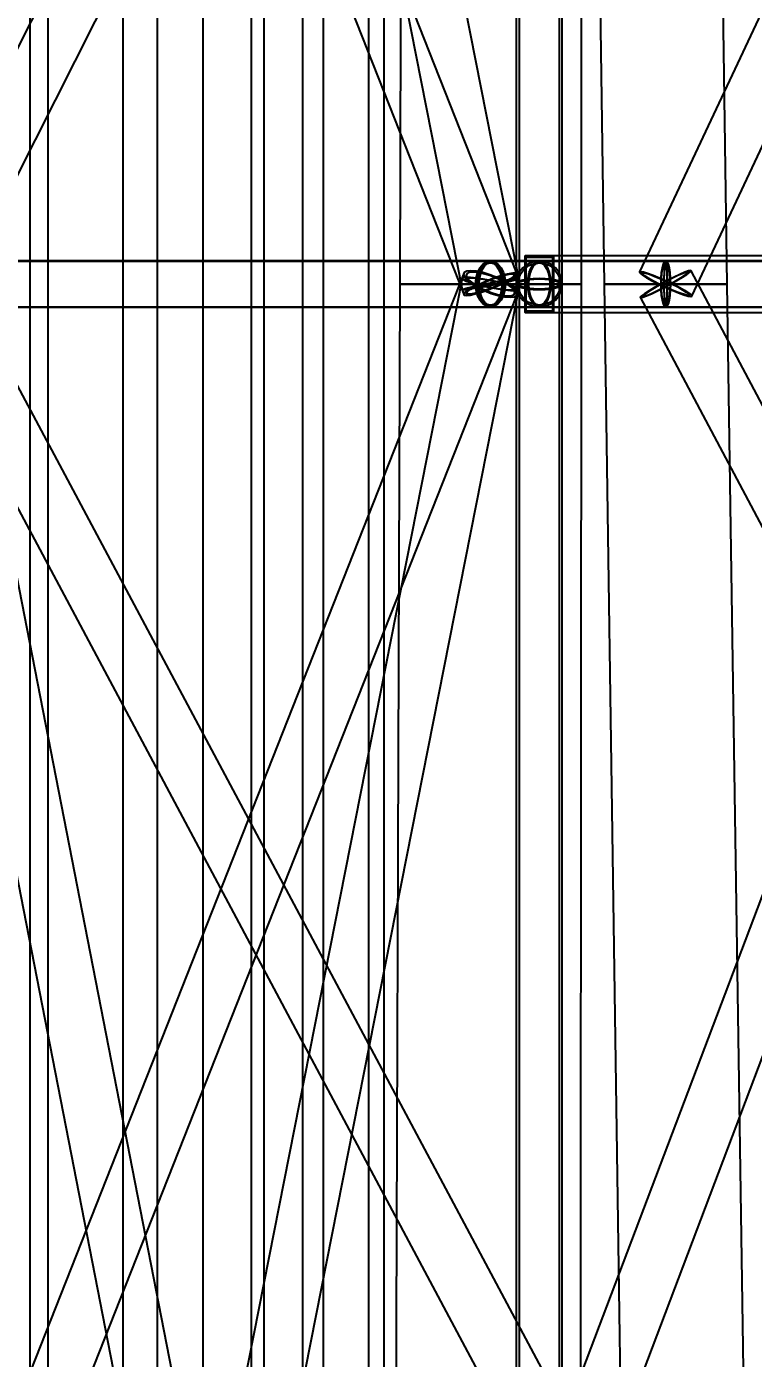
# Model space of a CAD drawing. Header units: millimetres. Extents: x -123812 to 252100, y -3000 to 639000.
# Drawn here: x 849 to 7257, y 115526 to 127270 of the extents above; entities that cross this region are included whole.
import ezdxf

# ---------------------------------------------------------------- set-up
doc = ezdxf.new("R2010")
doc.units = ezdxf.units.MM
for name, color, linetype, lineweight in [('D-STR-CORE', 7, 'Continuous', 25), ('D-STR-DIM', 7, 'Continuous', 13), ('D-STR-STRC', 7, 'Continuous', 25)]:
    doc.layers.add(name, color=color, linetype=linetype, lineweight=lineweight)
doc.styles.add('OpenSansCondensed-Light', font='OpenSansCondensed-Light.ttf')
doc.styles.add('TOWER_UNICODE', font='Arial Unicode.ttf')
doc.dimstyles.new('EZDXF', dxfattribs={"dimtxt": 0.25, "dimasz": 0.175, "dimexe": 0.375, "dimexo": 0.125, "dimgap": 0.1, "dimtad": 1, "dimlfac": 100, "dimzin": 12, "dimdsep": 46, "dimtxsty": 'OpenSansCondensed-Light', "dimblk": 'ARCHTICK', "dimcen": 2.5, "dimazin": 3, "dimtfac": 0.5, "dimtmove": 2, "dimatfit": 3})

# ---------------------------------------------------------------- blocks, each defined once
blk = doc.blocks.new('_ARCHTICK')
at = {"color": 0, "linetype": 'BYBLOCK', "const_width": 0.15}
blk.add_lwpolyline([(-0.5, -0.5), (0.5, 0.5)], dxfattribs=at)

msp = doc.modelspace()

# ---------------------------------------------------------------- linework, layer by layer
at = {"layer": 'D-STR-CORE'}
for points in [[(0, 100000), (0, 375000), (1035.3, 375000), (1035.3, 100000)], [(0, 100000), (0, 375000), (1035.3, 375000), (1035.3, 100000)], [(880, 100000), (880, 375000), (2000, 375000), (2000, 100000)], [(880, 100000), (880, 375000), (2000, 375000), (2000, 100000)], [(1700, 100000), (1700, 375000), (2828.4, 375000), (2828.4, 100000)], [(1700, 100000), (1700, 375000), (2828.4, 375000), (2828.4, 100000)], [(2404.2, 100000), (2404.2, 375000), (3464.1, 375000), (3464.1, 100000)], [(2404.2, 100000), (2404.2, 375000), (3464.1, 375000), (3464.1, 100000)], [(2944.5, 100000), (2944.5, 375000), (3863.7, 375000), (3863.7, 100000)], [(2944.5, 100000), (2944.5, 375000), (3863.7, 375000), (3863.7, 100000)], [(3284.1, 100000), (3284.1, 375000), (4000, 375000), (4000, 100000)], [(3284.1, 100000), (3284.1, 375000), (4000, 375000), (4000, 100000)]]:
    msp.add_lwpolyline(points, close=True, dxfattribs=at)
at = {"layer": 'D-STR-STRC'}
for points in [[(-249.2, 149950.9), (4690.4, 124950.9), (4698.9, 124949.5), (4723.8, 124951.5), (4763.4, 124956.9), (4815, 124965.2), (4875.1, 124975.8), (4939.6, 124988.2), (5004.1, 125001.3), (5064.2, 125014.3), (5115.8, 125026.4), (5155.4, 125036.6), (5180.3, 125044.4), (5188.8, 125049.1), (249.2, 150049.1)], [(5166.2, 150000), (5166.2, 125000), (5173.1, 124987.3), (5193.4, 124975.5), (5225.7, 124965.4), (5267.8, 124957.6), (5316.8, 124952.8), (5369.4, 124951.1), (5421.9, 124952.8), (5471, 124957.6), (5513, 124965.4), (5545.3, 124975.5), (5565.6, 124987.3), (5572.6, 125000), (5572.6, 150000)], [(-233, 137403), (4706.6, 124903), (4725.3, 124899.6), (4758.6, 124903), (4804.2, 124913.1), (4859.1, 124929), (4919.4, 124949.8), (4981.2, 124974), (5040, 125000), (5092.1, 125026), (5133.7, 125050.2), (5162.1, 125071), (5175.4, 125086.9), (5172.6, 125097), (233, 137597)], [(6078, 137614.7), (-225.7, 125114.7), (-223.9, 125110.8), (-206.8, 125099.4), (-175.6, 125081.1), (-132.4, 125057.4), (-80.2, 125029.7), (-22.6, 125000), (36.6, 124970.3), (93.3, 124942.6), (143.7, 124918.9), (184.2, 124900.6), (212.2, 124889.2), (225.7, 124885.3), (6529.4, 137385.3)], [(12131.4, 137607.1), (6254.3, 125107.1), (6261.2, 125096.1), (6283.3, 125078.4), (6319.1, 125055.5), (6366.2, 125028.7), (6421.3, 125000), (6480.8, 124971.3), (6540.5, 124944.5), (6596.3, 124921.6), (6644.6, 124903.9), (6681.9, 124892.9), (6705.8, 124889.1), (6714.6, 124892.9), (12591.7, 137392.9)], [(0, 124796.8), (6484.5, 124796.8), (6488.1, 124803.7), (6491.4, 124824), (6494.3, 124856.3), (6496.6, 124898.4), (6497.9, 124947.4), (6498.4, 125000), (6497.9, 125052.6), (6496.6, 125101.6), (6494.3, 125143.7), (6491.4, 125176), (6488.1, 125196.3), (6484.5, 125203.2), (0, 125203.2)], [(0, 124796.8), (4939.6, 124796.8), (4967.7, 124803.7), (4993.9, 124824), (5016.4, 124856.3), (5033.6, 124898.4), (5044.5, 124947.4), (5048.2, 125000), (5044.5, 125052.6), (5033.6, 125101.6), (5016.4, 125143.7), (4993.9, 125176), (4967.7, 125196.3), (4939.6, 125203.2), (0, 125203.2)], [(0, 124796.8), (5369.4, 124796.8), (5395.7, 124803.7), (5420.2, 124824), (5441.2, 124856.3), (5457.3, 124898.4), (5467.5, 124947.4), (5471, 125000), (5467.5, 125052.6), (5457.3, 125101.6), (5441.2, 125143.7), (5420.2, 125176), (5395.7, 125196.3), (5369.4, 125203.2), (0, 125203.2)], [(0, 124796.8), (5369.4, 124796.8), (5395.7, 124803.7), (5420.2, 124824), (5441.2, 124856.3), (5457.3, 124898.4), (5467.5, 124947.4), (5471, 125000), (5467.5, 125052.6), (5457.3, 125101.6), (5441.2, 125143.7), (5420.2, 125176), (5395.7, 125196.3), (5369.4, 125203.2), (0, 125203.2)], [(9647.8, 125203.2), (4939.6, 125203.2), (4905.6, 125196.3), (4873.9, 125176), (4846.7, 125143.7), (4825.9, 125101.6), (4812.7, 125052.6), (4808.3, 125000), (4812.7, 124947.4), (4825.9, 124898.4), (4846.7, 124856.3), (4873.9, 124824), (4905.6, 124803.7), (4939.6, 124796.8), (9647.8, 124796.8)], [(12737.6, 125203.2), (6484.5, 125203.2), (6473.7, 125196.3), (6463.6, 125176), (6455, 125143.7), (6448.4, 125101.6), (6444.2, 125052.6), (6442.8, 125000), (6444.2, 124947.4), (6448.4, 124898.4), (6455, 124856.3), (6463.6, 124824), (6473.7, 124803.7), (6484.5, 124796.8), (12737.6, 124796.8)], [(231.3, 112399.1), (5170.9, 124899.1), (5177.3, 124917.6), (5167.5, 124941.7), (5142.2, 124969.8), (5103, 125000), (5052.7, 125030.2), (4994.8, 125058.3), (4933, 125082.4), (4871.7, 125100.9), (4815, 125112.6), (4766.8, 125116.5), (4730.4, 125112.6), (4708.2, 125100.9), (-231.3, 112600.9)], [(6892.7, 112619.7), (223.7, 125119.7), (212.6, 125115.6), (187, 125103.7), (148.6, 125084.6), (100.1, 125059.8), (44.8, 125031), (-13.5, 125000), (-71, 124969), (-123.6, 124940.2), (-167.8, 124915.4), (-200.5, 124896.3), (-219.6, 124884.4), (-223.7, 124880.3), (6445.3, 112380.3)], [(5153, 112415.6), (9886.8, 124915.6), (9882.2, 124940.3), (9861.6, 124969.1), (9826.4, 125000), (9779.1, 125030.9), (9722.8, 125059.7), (9661.4, 125084.4), (9599.1, 125103.4), (9540.1, 125115.4), (9488.4, 125119.4), (9447.6, 125115.4), (9420.5, 125103.4), (9408.8, 125084.4), (4675, 112584.4)], [(13346.6, 112616.4), (6708.4, 125116.4), (6704.9, 125120.5), (6686.4, 125116.4), (6654.1, 125104.3), (6610.2, 125085.2), (6557.8, 125060.2), (6500.4, 125031.2), (6441.9, 125000), (6386.3, 124968.8), (6337.4, 124939.8), (6298.5, 124914.8), (6272.2, 124895.7), (6260.5, 124883.6), (12898.7, 112383.6)], [(249.3, 99951.5), (5188.8, 124951.5), (5180.3, 124961.3), (5155.4, 124973.8), (5115.8, 124988), (5064.2, 125003.1), (5004.1, 125017.9), (4939.6, 125031.6), (4875.1, 125043), (4814.9, 125051.6), (4763.3, 125056.6), (4723.7, 125057.8), (4698.8, 125055), (4690.3, 125048.5), (-249.3, 100048.5)], [(5128.1, 100048.4), (249.3, 125048.4), (240.8, 125051.3), (215.9, 125050.6), (176.3, 125046.5), (124.7, 125039.3), (64.5, 125029.3), (0, 125017.4), (-64.5, 125004.2), (-124.7, 124990.8), (-176.3, 124978), (-215.9, 124966.7), (-240.8, 124957.7), (-249.3, 124951.6), (4629.5, 99951.6)], [(5572.6, 100000), (5572.6, 125000), (5565.6, 125012.7), (5545.3, 125024.5), (5513, 125034.6), (5471, 125042.4), (5421.9, 125047.2), (5369.4, 125048.9), (5316.8, 125047.2), (5267.8, 125042.4), (5225.7, 125034.6), (5193.4, 125024.5), (5173.1, 125012.7), (5166.2, 125000), (5166.2, 100000)]]:
    msp.add_lwpolyline(points, dxfattribs=at)
for points in [[(5191.6, 125000), (5547.2, 125000), (5547.2, 150000), (5191.6, 150000)], [(5191.6, 125000), (5547.2, 125000), (5547.2, 150000), (5191.6, 150000)], [(4138.6, 125000), (5740.5, 125000), (5739.9, 137500), (4171.1, 137500)], [(5761.9, 137500), (5941.5, 125000), (7027.4, 125000), (6845.5, 137500)], [(-123.8, 124800), (8898.5, 124800), (8898.5, 125200), (-123.8, 125200)], [(-24, 124800), (11608.8, 124800), (11608.8, 125200), (-24, 125200)], [(5070.9, 125000), (5066.4, 124947.4), (5053.3, 124898.4), (5032.4, 124856.3), (5005.2, 124824), (4973.6, 124803.7), (4939.6, 124796.8), (4905.6, 124803.7), (4873.9, 124824), (4846.7, 124856.3), (4825.9, 124898.4), (4812.7, 124947.4), (4808.3, 125000), (4812.7, 125052.6), (4825.9, 125101.6), (4846.7, 125143.7), (4873.9, 125176), (4905.6, 125196.3), (4939.6, 125203.2), (4973.6, 125196.3), (5005.2, 125176), (5032.4, 125143.7), (5053.3, 125101.6), (5066.4, 125052.6)], [(5060.5, 125000), (5056.4, 124951.5), (5044.3, 124906.4), (5025.1, 124867.6), (5000.1, 124837.9), (4970.9, 124819.2), (4939.6, 124812.8), (4908.3, 124819.2), (4879.1, 124837.9), (4854, 124867.6), (4834.8, 124906.4), (4822.7, 124951.5), (4818.6, 125000), (4822.7, 125048.5), (4834.8, 125093.6), (4854, 125132.4), (4879.1, 125162.1), (4908.3, 125180.8), (4939.6, 125187.2), (4970.9, 125180.8), (5000.1, 125162.1), (5025.1, 125132.4), (5044.3, 125093.6), (5056.4, 125048.5)], [(5048.2, 125000), (5044.5, 124947.4), (5033.6, 124898.4), (5016.4, 124856.3), (4993.9, 124824), (4967.7, 124803.7), (4939.6, 124796.8), (4911.5, 124803.7), (4885.3, 124824), (4862.8, 124856.3), (4845.5, 124898.4), (4834.7, 124947.4), (4831, 125000), (4834.7, 125052.6), (4845.5, 125101.6), (4862.8, 125143.7), (4885.3, 125176), (4911.5, 125196.3), (4939.6, 125203.2), (4967.7, 125196.3), (4993.9, 125176), (5016.4, 125143.7), (5033.6, 125101.6), (5044.5, 125052.6)], [(5039.6, 125000), (5036.2, 124951.5), (5026.2, 124906.4), (5010.3, 124867.6), (4989.6, 124837.9), (4965.5, 124819.2), (4939.6, 124812.8), (4913.7, 124819.2), (4889.6, 124837.9), (4868.8, 124867.6), (4852.9, 124906.4), (4842.9, 124951.5), (4839.5, 125000), (4842.9, 125048.5), (4852.9, 125093.6), (4868.8, 125132.4), (4889.6, 125162.1), (4913.7, 125180.8), (4939.6, 125187.2), (4965.5, 125180.8), (4989.6, 125162.1), (5010.3, 125132.4), (5026.2, 125093.6), (5036.2, 125048.5)], [(5166.2, 125000), (5173.1, 124947.4), (5193.4, 124898.4), (5225.7, 124856.3), (5267.8, 124824), (5316.8, 124803.7), (5369.4, 124796.8), (5421.9, 124803.7), (5471, 124824), (5513, 124856.3), (5545.3, 124898.4), (5565.6, 124947.4), (5572.6, 125000), (5565.6, 125052.6), (5545.3, 125101.6), (5513, 125143.7), (5471, 125176), (5421.9, 125196.3), (5369.4, 125203.2), (5316.8, 125196.3), (5267.8, 125176), (5225.7, 125143.7), (5193.4, 125101.6), (5173.1, 125052.6)], [(5556.6, 125000), (5550.2, 124951.5), (5531.5, 124906.4), (5501.7, 124867.6), (5463, 124837.9), (5417.8, 124819.2), (5369.4, 124812.8), (5320.9, 124819.2), (5275.8, 124837.9), (5237, 124867.6), (5207.2, 124906.4), (5188.5, 124951.5), (5182.2, 125000), (5188.5, 125048.5), (5207.2, 125093.6), (5237, 125132.4), (5275.8, 125162.1), (5320.9, 125180.8), (5369.4, 125187.2), (5417.8, 125180.8), (5463, 125162.1), (5501.7, 125132.4), (5531.5, 125093.6), (5550.2, 125048.5)], [(5244.4, 124750), (22082.9, 124750), (22082.9, 125250), (5244.4, 125250)], [(5494.4, 125250), (5244.4, 125250), (5244.4, 124750), (5494.4, 124750)], [(5244.4, 124750), (15903.4, 124750), (15903.4, 125250), (5244.4, 125250)], [(5244.4, 125250), (5494.4, 125250), (5494.4, 124750), (5244.4, 124750)], [(5488.4, 125238), (5250.4, 125238), (5250.4, 124762), (5488.4, 124762)], [(5250.4, 125238), (5488.4, 125238), (5488.4, 124762), (5250.4, 124762)], [(5471, 125000), (5467.5, 124947.4), (5457.3, 124898.4), (5441.2, 124856.3), (5420.2, 124824), (5395.7, 124803.7), (5369.4, 124796.8), (5343.1, 124803.7), (5318.6, 124824), (5297.5, 124856.3), (5281.4, 124898.4), (5271.2, 124947.4), (5267.8, 125000), (5271.2, 125052.6), (5281.4, 125101.6), (5297.5, 125143.7), (5318.6, 125176), (5343.1, 125196.3), (5369.4, 125203.2), (5395.7, 125196.3), (5420.2, 125176), (5441.2, 125143.7), (5457.3, 125101.6), (5467.5, 125052.6)], [(5471, 125000), (5467.5, 124947.4), (5457.3, 124898.4), (5441.2, 124856.3), (5420.2, 124824), (5395.7, 124803.7), (5369.4, 124796.8), (5343.1, 124803.7), (5318.6, 124824), (5297.5, 124856.3), (5281.4, 124898.4), (5271.2, 124947.4), (5267.8, 125000), (5271.2, 125052.6), (5281.4, 125101.6), (5297.5, 125143.7), (5318.6, 125176), (5343.1, 125196.3), (5369.4, 125203.2), (5395.7, 125196.3), (5420.2, 125176), (5441.2, 125143.7), (5457.3, 125101.6), (5467.5, 125052.6)], [(5463, 125000), (5459.8, 124951.5), (5450.4, 124906.4), (5435.5, 124867.6), (5416.2, 124837.9), (5393.6, 124819.2), (5369.4, 124812.8), (5345.1, 124819.2), (5322.6, 124837.9), (5303.2, 124867.6), (5288.3, 124906.4), (5278.9, 124951.5), (5275.8, 125000), (5278.9, 125048.5), (5288.3, 125093.6), (5303.2, 125132.4), (5322.6, 125162.1), (5345.1, 125180.8), (5369.4, 125187.2), (5393.6, 125180.8), (5416.2, 125162.1), (5435.5, 125132.4), (5450.4, 125093.6), (5459.8, 125048.5)], [(5463, 125000), (5459.8, 124951.5), (5450.4, 124906.4), (5435.5, 124867.6), (5416.2, 124837.9), (5393.6, 124819.2), (5369.4, 124812.8), (5345.1, 124819.2), (5322.6, 124837.9), (5303.2, 124867.6), (5288.3, 124906.4), (5278.9, 124951.5), (5275.8, 125000), (5278.9, 125048.5), (5288.3, 125093.6), (5303.2, 125132.4), (5322.6, 125162.1), (5345.1, 125180.8), (5369.4, 125187.2), (5393.6, 125180.8), (5416.2, 125162.1), (5435.5, 125132.4), (5450.4, 125093.6), (5459.8, 125048.5)], [(6526.1, 125000), (6524.7, 124947.4), (6520.5, 124898.4), (6513.9, 124856.3), (6505.3, 124824), (6495.2, 124803.7), (6484.5, 124796.8), (6473.7, 124803.7), (6463.6, 124824), (6455, 124856.3), (6448.4, 124898.4), (6444.2, 124947.4), (6442.8, 125000), (6444.2, 125052.6), (6448.4, 125101.6), (6455, 125143.7), (6463.6, 125176), (6473.7, 125196.3), (6484.5, 125203.2), (6495.2, 125196.3), (6505.3, 125176), (6513.9, 125143.7), (6520.5, 125101.6), (6524.7, 125052.6)], [(6522.8, 125000), (6521.5, 124951.5), (6517.7, 124906.4), (6511.6, 124867.6), (6503.6, 124837.9), (6494.4, 124819.2), (6484.5, 124812.8), (6474.5, 124819.2), (6465.3, 124837.9), (6457.3, 124867.6), (6451.2, 124906.4), (6447.4, 124951.5), (6446.1, 125000), (6447.4, 125048.5), (6451.2, 125093.6), (6457.3, 125132.4), (6465.3, 125162.1), (6474.5, 125180.8), (6484.5, 125187.2), (6494.4, 125180.8), (6503.6, 125162.1), (6511.6, 125132.4), (6517.7, 125093.6), (6521.5, 125048.5)], [(6498.4, 125000), (6497.9, 124947.4), (6496.6, 124898.4), (6494.3, 124856.3), (6491.4, 124824), (6488.1, 124803.7), (6484.5, 124796.8), (6480.8, 124803.7), (6477.5, 124824), (6474.6, 124856.3), (6472.4, 124898.4), (6471, 124947.4), (6470.5, 125000), (6471, 125052.6), (6472.4, 125101.6), (6474.6, 125143.7), (6477.5, 125176), (6480.8, 125196.3), (6484.5, 125203.2), (6488.1, 125196.3), (6491.4, 125176), (6494.3, 125143.7), (6496.6, 125101.6), (6497.9, 125052.6)], [(6497.3, 125000), (6496.9, 124951.5), (6495.6, 124906.4), (6493.6, 124867.6), (6490.9, 124837.9), (6487.8, 124819.2), (6484.5, 124812.8), (6481.1, 124819.2), (6478, 124837.9), (6475.3, 124867.6), (6473.3, 124906.4), (6472, 124951.5), (6471.6, 125000), (6472, 125048.5), (6473.3, 125093.6), (6475.3, 125132.4), (6478, 125162.1), (6481.1, 125180.8), (6484.5, 125187.2), (6487.8, 125180.8), (6490.9, 125162.1), (6493.6, 125132.4), (6495.6, 125093.6), (6496.9, 125048.5)], [(4776.1, 125000), (4826.4, 124969.8), (4884.4, 124941.7), (4946.1, 124917.6), (5007.5, 124899.1), (5064.1, 124887.4), (5112.3, 124883.5), (5148.7, 124887.4), (5170.9, 124899.1), (5177.3, 124917.6), (5167.5, 124941.7), (5142.2, 124969.8), (5103, 125000), (5052.7, 125030.2), (4994.8, 125058.3), (4933, 125082.4), (4871.7, 125100.9), (4815, 125112.6), (4766.8, 125116.5), (4730.4, 125112.6), (4708.2, 125100.9), (4701.8, 125082.4), (4711.6, 125058.3), (4737, 125030.2)], [(5040, 125000), (4981.2, 124974), (4919.4, 124949.8), (4859.1, 124929), (4804.2, 124913.1), (4758.6, 124903), (4725.3, 124899.6), (4706.6, 124903), (4703.8, 124913.1), (4717, 124929), (4745.4, 124949.8), (4787.1, 124974), (4839.1, 125000), (4898, 125026), (4959.7, 125050.2), (5020.1, 125071), (5074.9, 125086.9), (5120.6, 125097), (5153.9, 125100.4), (5172.6, 125097), (5175.4, 125086.9), (5162.1, 125071), (5133.7, 125050.2), (5092.1, 125026)], [(4792.2, 125000), (4837.5, 124972.8), (4889.8, 124947.5), (4945.5, 124925.7), (5000.8, 124909), (5051.9, 124898.5), (5095.3, 124894.9), (5128.2, 124898.5), (5148.1, 124909), (5153.9, 124925.7), (5145.1, 124947.5), (5122.2, 124972.8), (5086.9, 125000), (5041.6, 125027.2), (4989.3, 125052.5), (4933.6, 125074.3), (4878.4, 125091), (4827.3, 125101.5), (4783.8, 125105.1), (4751, 125101.5), (4731, 125091), (4725.2, 125074.3), (4734.1, 125052.5), (4756.9, 125027.2)], [(5030.2, 125000), (4977.1, 124976.6), (4921.4, 124954.7), (4867, 124936), (4817.5, 124921.6), (4776.4, 124912.6), (4746.4, 124909.5), (4729.5, 124912.6), (4727, 124921.6), (4738.9, 124936), (4764.5, 124954.7), (4802.1, 124976.6), (4849, 125000), (4902.1, 125023.4), (4957.7, 125045.3), (5012.1, 125064), (5061.6, 125078.4), (5102.7, 125087.4), (5132.8, 125090.5), (5149.6, 125087.4), (5152.2, 125078.4), (5140.2, 125064), (5114.6, 125045.3), (5077.1, 125023.4)], [(6547.6, 125000), (6602.7, 124971.3), (6649.8, 124944.5), (6685.6, 124921.6), (6707.7, 124903.9), (6714.6, 124892.9), (6705.8, 124889.1), (6681.9, 124892.9), (6644.6, 124903.9), (6596.3, 124921.6), (6540.5, 124944.5), (6480.8, 124971.3), (6421.3, 125000), (6366.2, 125028.7), (6319.1, 125055.5), (6283.3, 125078.4), (6261.2, 125096.1), (6254.3, 125107.1), (6263.1, 125110.9), (6287, 125107.1), (6324.3, 125096.1), (6372.6, 125078.4), (6428.4, 125055.5), (6488.1, 125028.7)], [(6441.9, 125000), (6386.3, 124968.8), (6337.4, 124939.8), (6298.5, 124914.8), (6272.2, 124895.7), (6260.5, 124883.6), (6264, 124879.5), (6282.5, 124883.6), (6314.8, 124895.7), (6358.7, 124914.8), (6411.1, 124939.8), (6468.5, 124968.8), (6527, 125000), (6582.6, 125031.2), (6631.5, 125060.2), (6670.4, 125085.2), (6696.7, 125104.3), (6708.4, 125116.4), (6704.9, 125120.5), (6686.4, 125116.4), (6654.1, 125104.3), (6610.2, 125085.2), (6557.8, 125060.2), (6500.4, 125031.2)], [(6541.3, 125000), (6591.1, 124974.1), (6633.5, 124950), (6665.8, 124929.3), (6685.7, 124913.4), (6691.9, 124903.4), (6684, 124900), (6662.5, 124903.4), (6628.8, 124913.4), (6585.3, 124929.3), (6535, 124950), (6481.1, 124974.1), (6427.6, 125000), (6377.8, 125025.9), (6335.4, 125050), (6303.1, 125070.7), (6283.2, 125086.6), (6277, 125096.6), (6284.9, 125100), (6306.4, 125096.6), (6340.1, 125086.6), (6383.6, 125070.7), (6433.9, 125050), (6487.8, 125025.9)], [(6446.1, 125000), (6395.9, 124971.9), (6351.8, 124945.7), (6316.8, 124923.2), (6293.1, 124905.9), (6282.5, 124895.1), (6285.7, 124891.4), (6302.4, 124895.1), (6331.5, 124905.9), (6371, 124923.2), (6418.3, 124945.7), (6470.1, 124971.9), (6522.8, 125000), (6573, 125028.1), (6617.1, 125054.3), (6652.1, 125076.8), (6675.8, 125094.1), (6686.4, 125104.9), (6683.2, 125108.6), (6666.5, 125104.9), (6637.4, 125094.1), (6597.9, 125076.8), (6550.6, 125054.3), (6498.8, 125028.1)], [(4096.6, 112500), (5731.5, 112500), (5740.5, 125000), (4138.6, 125000)], [(5740.5, 125000), (5713.2, 125000), (5633.2, 125000), (5505.9, 125000), (5340, 125000), (5146.9, 125000), (4939.6, 125000), (4732.3, 125000), (4539.1, 125000), (4373.2, 125000), (4245.9, 125000), (4165.9, 125000), (4138.6, 125000), (4165.9, 125000), (4245.9, 125000), (4373.2, 125000), (4539.1, 125000), (4732.3, 125000), (4939.6, 125000), (5146.9, 125000), (5340, 125000), (5505.9, 125000), (5633.2, 125000), (5713.2, 125000)], [(4939.6, 125031.6), (4875.1, 125043), (4814.9, 125051.6), (4763.3, 125056.6), (4723.7, 125057.8), (4698.8, 125055), (4690.3, 125048.5), (4698.8, 125038.7), (4723.7, 125026.2), (4763.3, 125012), (4814.9, 124996.9), (4875.1, 124982.1), (4939.6, 124968.4), (5004.1, 124957), (5064.2, 124948.4), (5115.8, 124943.4), (5155.4, 124942.2), (5180.3, 124945), (5188.8, 124951.5), (5180.3, 124961.3), (5155.4, 124973.8), (5115.8, 124988), (5064.2, 125003.1), (5004.1, 125017.9)], [(4939.6, 124988.2), (4875.1, 124975.8), (4815, 124965.2), (4763.4, 124956.9), (4723.8, 124951.5), (4698.9, 124949.5), (4690.4, 124950.9), (4698.9, 124955.6), (4723.8, 124963.4), (4763.4, 124973.6), (4815, 124985.7), (4875.1, 124998.7), (4939.6, 125011.8), (5004.1, 125024.2), (5064.2, 125034.8), (5115.8, 125043.1), (5155.4, 125048.5), (5180.3, 125050.5), (5188.8, 125049.1), (5180.3, 125044.4), (5155.4, 125036.6), (5115.8, 125026.4), (5064.2, 125014.3), (5004.1, 125001.3)], [(4939.6, 125028.4), (4881.4, 125038.8), (4827.2, 125046.5), (4780.7, 125051), (4745, 125052.1), (4722.5, 125049.6), (4714.9, 125043.7), (4722.5, 125034.9), (4745, 125023.6), (4780.7, 125010.8), (4827.2, 124997.2), (4881.4, 124983.8), (4939.6, 124971.6), (4997.7, 124961.2), (5051.9, 124953.5), (5098.5, 124949), (5134.2, 124947.9), (5156.6, 124950.4), (5164.3, 124956.3), (5156.6, 124965.1), (5134.2, 124976.4), (5098.5, 124989.2), (5051.9, 125002.8), (4997.7, 125016.2)], [(4939.6, 124989.3), (4881.4, 124978.2), (4827.2, 124968.6), (4780.7, 124961.1), (4745, 124956.3), (4722.6, 124954.5), (4714.9, 124955.7), (4722.6, 124960), (4745, 124967), (4780.7, 124976.2), (4827.2, 124987.1), (4881.4, 124998.8), (4939.6, 125010.7), (4997.7, 125021.8), (5051.9, 125031.4), (5098.4, 125038.9), (5134.1, 125043.7), (5156.6, 125045.5), (5164.2, 125044.3), (5156.6, 125040), (5134.1, 125033), (5098.4, 125023.8), (5051.9, 125012.9), (4997.7, 125001.2)], [(5369.4, 124951.1), (5316.8, 124952.8), (5267.8, 124957.6), (5225.7, 124965.4), (5193.4, 124975.5), (5173.1, 124987.3), (5166.2, 125000), (5173.1, 125012.7), (5193.4, 125024.5), (5225.7, 125034.6), (5267.8, 125042.4), (5316.8, 125047.2), (5369.4, 125048.9), (5421.9, 125047.2), (5471, 125042.4), (5513, 125034.6), (5545.3, 125024.5), (5565.6, 125012.7), (5572.6, 125000), (5565.6, 124987.3), (5545.3, 124975.5), (5513, 124965.4), (5471, 124957.6), (5421.9, 124952.8)], [(5369.4, 124951.1), (5316.8, 124952.8), (5267.8, 124957.6), (5225.7, 124965.4), (5193.4, 124975.5), (5173.1, 124987.3), (5166.2, 125000), (5173.1, 125012.7), (5193.4, 125024.5), (5225.7, 125034.6), (5267.8, 125042.4), (5316.8, 125047.2), (5369.4, 125048.9), (5421.9, 125047.2), (5471, 125042.4), (5513, 125034.6), (5545.3, 125024.5), (5565.6, 125012.7), (5572.6, 125000), (5565.6, 124987.3), (5545.3, 124975.5), (5513, 124965.4), (5471, 124957.6), (5421.9, 124952.8)], [(5369.4, 124954.9), (5320.9, 124956.5), (5275.8, 124961), (5237, 124968.1), (5207.2, 124977.5), (5188.5, 124988.3), (5182.2, 125000), (5188.5, 125011.7), (5207.2, 125022.5), (5237, 125031.9), (5275.8, 125039), (5320.9, 125043.5), (5369.4, 125045.1), (5417.8, 125043.5), (5463, 125039), (5501.7, 125031.9), (5531.5, 125022.5), (5550.2, 125011.7), (5556.6, 125000), (5550.2, 124988.3), (5531.5, 124977.5), (5501.7, 124968.1), (5463, 124961), (5417.8, 124956.5)], [(5369.4, 124954.9), (5320.9, 124956.5), (5275.8, 124961), (5237, 124968.1), (5207.2, 124977.5), (5188.5, 124988.3), (5182.2, 125000), (5188.5, 125011.7), (5207.2, 125022.5), (5237, 125031.9), (5275.8, 125039), (5320.9, 125043.5), (5369.4, 125045.1), (5417.8, 125043.5), (5463, 125039), (5501.7, 125031.9), (5531.5, 125022.5), (5550.2, 125011.7), (5556.6, 125000), (5550.2, 124988.3), (5531.5, 124977.5), (5501.7, 124968.1), (5463, 124961), (5417.8, 124956.5)], [(5191.6, 100000), (5547.2, 100000), (5547.2, 125000), (5191.6, 125000)], [(5547.2, 125000), (5541.1, 125000), (5523.3, 125000), (5495.1, 125000), (5458.3, 125000), (5415.4, 125000), (5369.4, 125000), (5323.3, 125000), (5280.5, 125000), (5243.6, 125000), (5215.4, 125000), (5197.6, 125000), (5191.6, 125000), (5197.6, 125000), (5215.4, 125000), (5243.6, 125000), (5280.5, 125000), (5323.3, 125000), (5369.4, 125000), (5415.4, 125000), (5458.3, 125000), (5495.1, 125000), (5523.3, 125000), (5541.1, 125000)], [(5191.6, 100000), (5547.2, 100000), (5547.2, 125000), (5191.6, 125000)], [(5547.2, 125000), (5541.1, 125000), (5523.3, 125000), (5495.1, 125000), (5458.3, 125000), (5415.4, 125000), (5369.4, 125000), (5323.3, 125000), (5280.5, 125000), (5243.6, 125000), (5215.4, 125000), (5197.6, 125000), (5191.6, 125000), (5197.6, 125000), (5215.4, 125000), (5243.6, 125000), (5280.5, 125000), (5323.3, 125000), (5369.4, 125000), (5415.4, 125000), (5458.3, 125000), (5495.1, 125000), (5523.3, 125000), (5541.1, 125000)], [(5941.5, 125000), (6124.9, 112500), (7213.1, 112500), (7027.4, 125000)], [(7027.4, 125000), (7008.9, 125000), (6954.7, 125000), (6868.4, 125000), (6755.9, 125000), (6625, 125000), (6484.5, 125000), (6343.9, 125000), (6213, 125000), (6100.5, 125000), (6014.2, 125000), (5960, 125000), (5941.5, 125000), (5960, 125000), (6014.2, 125000), (6100.5, 125000), (6213, 125000), (6343.9, 125000), (6484.5, 125000), (6625, 125000), (6755.9, 125000), (6868.4, 125000), (6954.7, 125000), (7008.9, 125000)]]:
    msp.add_lwpolyline(points, close=True, dxfattribs=at)

# ---------------------------------------------------------------- dimensions: what is measured, and where the dimension line sits
at = {"layer": 'D-STR-DIM'}
for base, p2 in [((187000, 0), (0, 450000)), ((250000, 0), (0, 375000)), ((124000, 0), (0, 350000))]:
    msp.add_linear_dim(base=base, p1=(0, 0), p2=p2, angle=90, dimstyle='EZDXF', override={"dimtxt": 8400, "dimasz": 3750, "dimexe": 2100, "dimexo": 1800, "dimgap": 2100, "dimtad": 1, "dimdec": 0, "dimlfac": 1, "dimlunit": 2, "dimtxsty": 'TOWER_UNICODE', "dimclrd": 7, "dimclre": 7, "dimclrt": 7}, dxfattribs=at).render()

doc.saveas('drawing.dxf')
